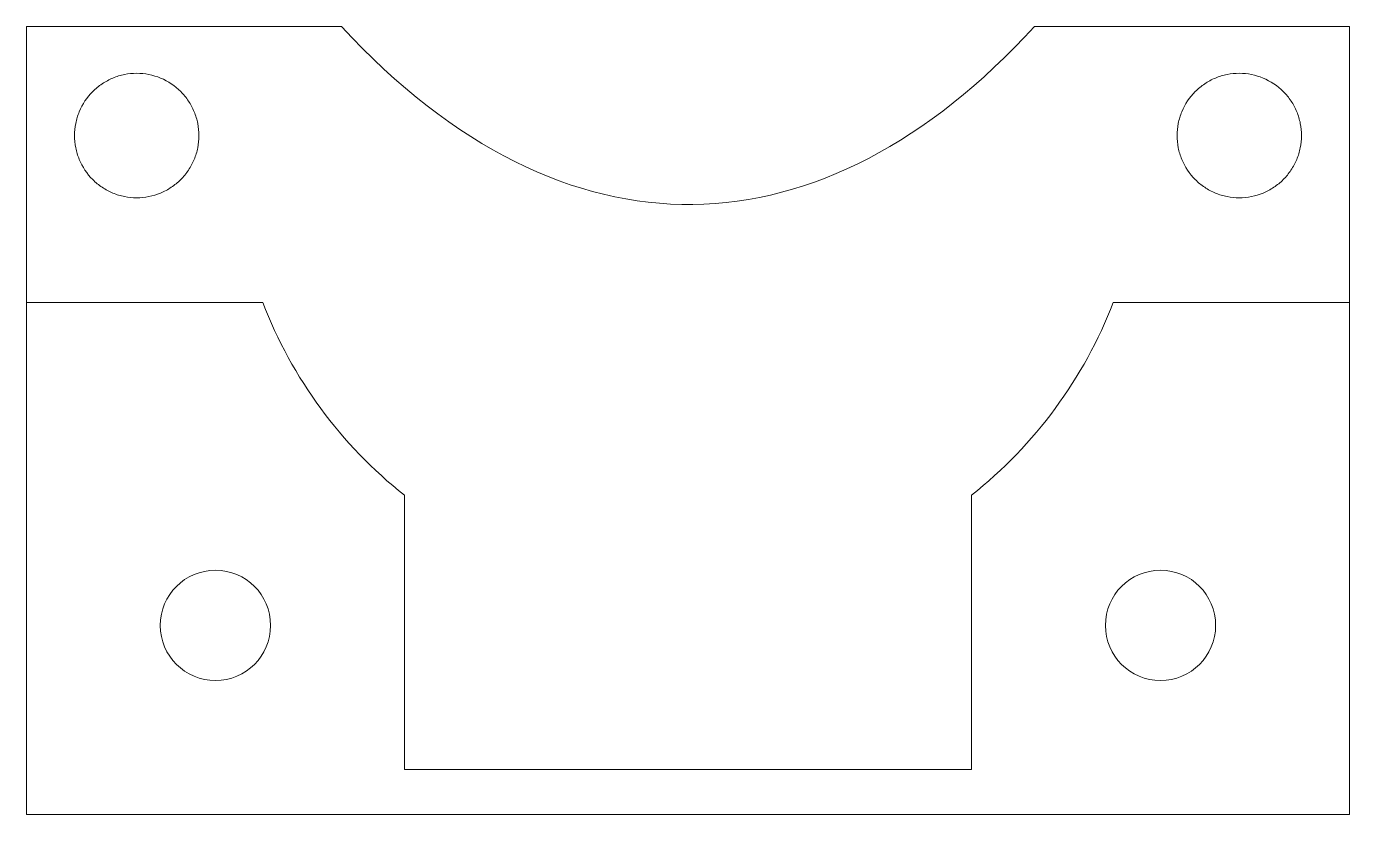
# Model space of a CAD drawing. Header units: millimetres. Extents: x -20.2 to 21.8, y -15.5 to 9.5.
import ezdxf

# ---------------------------------------------------------------- set-up
doc = ezdxf.new("R2010")
doc.units = ezdxf.units.MM

msp = doc.modelspace()

# ---------------------------------------------------------------- linework, layer by layer
at = {"color": 7, "linetype": 'Continuous', "lineweight": 15}
for p, q in [((-20.199, 9.527), (-20.199, -15.473)), ((-10.199, 9.527), (-20.199, 9.527)), ((21.801, 9.527), (11.801, 9.527)), ((21.801, -15.473), (21.801, 9.527)), ((-12.699, 0.771), (-20.199, 0.771)), ((21.801, 0.771), (14.301, 0.771)), ((-8.199, -5.347), (-8.199, -14.04)), ((9.801, -14.04), (9.801, -5.347)), ((-8.199, -14.04), (9.801, -14.04)), ((-20.199, -15.473), (21.801, -15.473))]:
    msp.add_line(p, q, dxfattribs=at)
for centre in [(-14.199, -9.473), (15.801, -9.473)]:
    msp.add_circle(centre, 1.75, dxfattribs=at)
for start, end in [(201.1233, 231.5471), (308.4529, 338.8767)]:
    msp.add_arc((0.801, 5.987), 14.472, start, end, dxfattribs=at)
msp.add_open_spline([(11.801, 9.527), (5.084, 2.181), (-3.069, 1.818), (-10.199, 9.527)], degree=3, dxfattribs=at)
for points in [[(-16.699, 8.041), (-16.829, 8.041), (-16.958, 8.028), (-17.21, 7.978), (-17.336, 7.94), (-17.575, 7.841), (-17.688, 7.78), (-17.903, 7.636), (-18.005, 7.553), (-18.277, 7.28), (-18.425, 7.06), (-18.572, 6.703), (-18.61, 6.578), (-18.661, 6.324), (-18.673, 6.196), (-18.673, 5.938), (-18.661, 5.807), (-18.61, 5.554), (-18.573, 5.431), (-18.424, 5.072), (-18.279, 4.854), (-18.003, 4.578), (-17.904, 4.496), (-17.69, 4.353), (-17.574, 4.291), (-17.335, 4.192), (-17.212, 4.155), (-16.958, 4.104), (-16.828, 4.091), (-16.442, 4.091), (-16.182, 4.143), (-15.825, 4.29), (-15.71, 4.352), (-15.494, 4.496), (-15.395, 4.578), (-15.212, 4.76), (-15.129, 4.861), (-14.985, 5.076), (-14.925, 5.189), (-14.825, 5.428), (-14.787, 5.554), (-14.737, 5.806), (-14.724, 5.935), (-14.724, 6.195), (-14.736, 6.323), (-14.786, 6.576), (-14.824, 6.701), (-14.923, 6.94), (-14.984, 7.054), (-15.127, 7.269), (-15.21, 7.37), (-15.483, 7.644), (-15.703, 7.791), (-16.178, 7.989), (-16.438, 8.041), (-16.699, 8.041)], [(18.301, 8.041), (18.171, 8.041), (18.042, 8.028), (17.79, 7.978), (17.664, 7.94), (17.425, 7.841), (17.312, 7.78), (17.097, 7.636), (16.995, 7.553), (16.723, 7.28), (16.575, 7.06), (16.428, 6.703), (16.39, 6.578), (16.339, 6.324), (16.327, 6.196), (16.327, 5.938), (16.339, 5.807), (16.39, 5.554), (16.427, 5.431), (16.576, 5.072), (16.721, 4.854), (16.997, 4.578), (17.096, 4.496), (17.31, 4.353), (17.426, 4.291), (17.665, 4.192), (17.788, 4.155), (18.042, 4.104), (18.172, 4.091), (18.558, 4.091), (18.818, 4.143), (19.175, 4.29), (19.29, 4.352), (19.506, 4.496), (19.605, 4.578), (19.788, 4.76), (19.871, 4.861), (20.015, 5.076), (20.075, 5.189), (20.175, 5.428), (20.213, 5.554), (20.263, 5.806), (20.276, 5.935), (20.276, 6.195), (20.264, 6.323), (20.214, 6.576), (20.176, 6.701), (20.077, 6.94), (20.016, 7.054), (19.873, 7.269), (19.79, 7.37), (19.517, 7.644), (19.297, 7.791), (18.822, 7.989), (18.562, 8.041), (18.301, 8.041)]]:
    msp.add_open_spline(points, degree=3, knots=[0, 0, 0, 0, 0.03125, 0.03125, 0.0625, 0.0625, 0.09375, 0.09375, 0.125, 0.125, 0.1875, 0.1875, 0.21875, 0.21875, 0.25, 0.25, 0.28125, 0.28125, 0.3125, 0.3125, 0.375, 0.375, 0.40625, 0.40625, 0.4375, 0.4375, 0.46875, 0.46875, 0.5, 0.5, 0.5625, 0.5625, 0.59375, 0.59375, 0.625, 0.625, 0.65625, 0.65625, 0.6875, 0.6875, 0.71875, 0.71875, 0.75, 0.75, 0.78125, 0.78125, 0.8125, 0.8125, 0.84375, 0.84375, 0.875, 0.875, 0.9375, 0.9375, 1, 1, 1, 1], dxfattribs=at)

doc.saveas('drawing.dxf')
